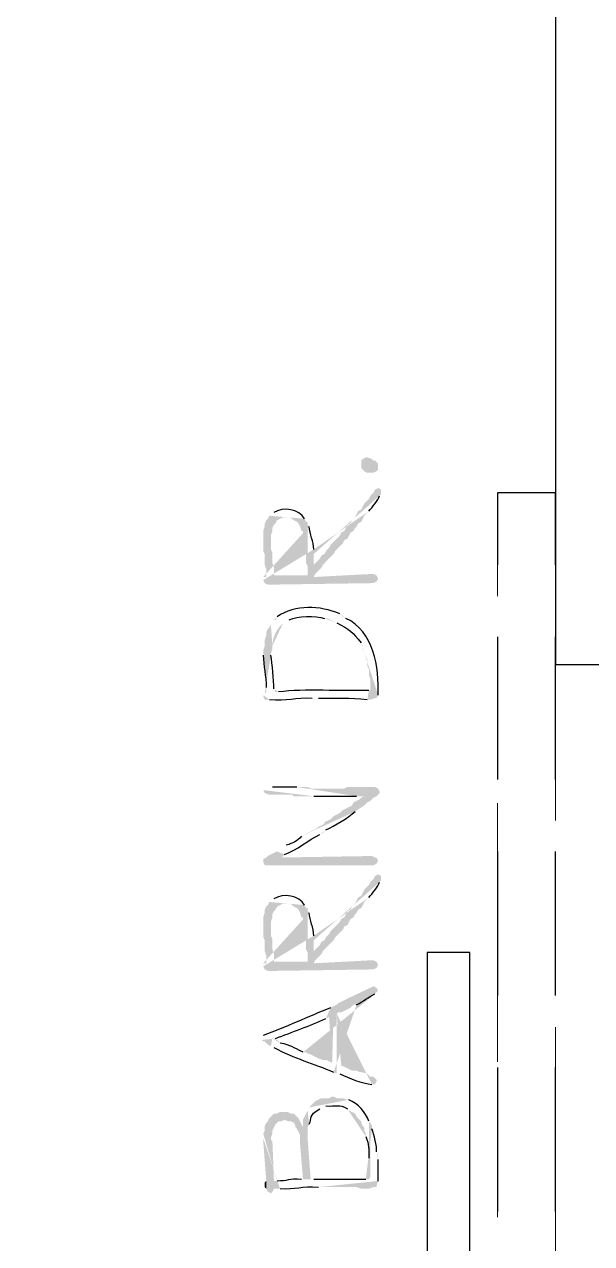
# Model space of a CAD drawing. Header units: inches. Extents: x -167 to 6071, y -6287 to -2731.
# Drawn here: x 404.92 to 424.68, y -6010.97 to -5968.55 of the extents above; entities that cross this region are included whole.
import ezdxf

# ---------------------------------------------------------------- set-up
doc = ezdxf.new("R2010")
doc.units = ezdxf.units.IN
doc.header["$LTSCALE"] = 96
doc.header["$MEASUREMENT"] = 0
doc.linetypes.add('Dash', pattern=[0.225, 0.15, -0.075])
doc.layers.add('Doors', color=5, linetype='Continuous', lineweight=9)
doc.layers.add('PDF_Geometry', color=7, linetype='Continuous', true_color=0x4a4a4a)
doc.layers.add('PDF_Solid Fills', color=7, linetype='Continuous')

msp = doc.modelspace()

# ---------------------------------------------------------------- hatches: boundary and pattern name
at = {"layer": 'PDF_Solid Fills', "transparency": 33554559}
for points in [[(417.237, -5983.935), (417.237, -5984.042), (417.183, -5984.095), (417.077, -5984.149), (416.863, -5984.149), (416.757, -5984.095), (416.65, -5983.989), (416.65, -5983.722), (416.703, -5983.669), (416.81, -5983.615), (416.863, -5983.615), (417.023, -5983.669), (417.077, -5983.722), (417.13, -5983.722), (417.237, -5983.829)], [(413.237, -5986.442), (413.237, -5986.869), (413.29, -5986.975), (413.29, -5987.349), (413.343, -5987.509), (413.343, -5987.775), (413.397, -5985.749), (413.343, -5985.802), (413.29, -5985.909), (413.29, -5986.015), (413.237, -5986.175), (413.237, -5986.282)], [(413.237, -5997.695), (413.29, -5997.802), (417.077, -5997.802), (417.183, -5997.749), (417.237, -5997.642), (417.183, -5997.535), (417.13, -5997.535), (417.023, -5997.482), (413.823, -5997.535), (413.717, -5997.322), (413.397, -5997.482), (413.343, -5997.535), (413.237, -5997.589)], [(413.237, -5999.882), (413.237, -6000.309), (413.29, -6000.415), (413.29, -6000.789), (413.343, -6000.949), (413.343, -6001.215), (413.397, -5999.189), (413.343, -5999.242), (413.29, -5999.349), (413.29, -5999.455), (413.237, -5999.615), (413.237, -5999.722)], [(413.503, -6006.549), (413.503, -6007.295), (413.557, -6007.135), (413.557, -6007.029), (413.663, -6006.815), (413.77, -6006.709), (413.877, -6006.709), (413.983, -6006.655), (414.09, -6006.709), (414.197, -6006.709), (414.303, -6006.762), (414.357, -6006.869), (414.357, -6006.922), (414.41, -6006.975), (414.463, -6007.082), (414.517, -6007.189), (414.517, -6007.455), (414.623, -6008.735), (414.623, -6006.655), (414.623, -6006.922), (414.57, -6006.815), (414.517, -6006.709), (414.463, -6006.602), (414.357, -6006.495), (414.303, -6006.442), (414.197, -6006.442), (414.09, -6006.389), (413.823, -6006.389), (413.717, -6006.442), (413.61, -6006.442)], [(413.29, -6008.949), (413.29, -6009.002), (413.343, -6009.055), (413.343, -6008.789), (413.29, -6008.842)]]:
    msp.add_hatch(color=256, dxfattribs=at).paths.add_polyline_path(points)
h = msp.add_hatch(color=256, dxfattribs=at)
h.paths.add_polyline_path([(414.997, -5986.815), (414.997, -5987.775), (415.05, -5987.669), (415.263, -5987.455), (415.317, -5987.349), (415.423, -5987.242), (415.53, -5987.135), (415.583, -5987.082), (415.69, -5986.975), (415.743, -5986.869), (415.85, -5986.762), (415.903, -5986.709), (416.01, -5986.602), (416.063, -5986.495), (416.17, -5986.442), (416.277, -5986.229), (416.383, -5986.175), (416.437, -5986.069), (416.49, -5986.015), (416.543, -5985.909), (416.65, -5985.855), (416.703, -5985.749), (416.757, -5985.642), (416.917, -5985.482)], flags=0)
h.paths.add_polyline_path([(417.29, -5984.949), (417.343, -5984.895), (417.343, -5984.735), (417.237, -5984.682), (417.13, -5984.735), (417.077, -5984.842), (416.97, -5984.949), (416.917, -5985.055), (416.81, -5985.162), (416.757, -5985.215), (416.703, -5985.322), (416.65, -5985.429), (416.543, -5985.482), (416.49, -5985.589), (416.437, -5985.695), (416.33, -5985.802), (416.277, -5985.909), (416.17, -5985.962), (416.063, -5986.175), (415.957, -5986.229), (415.903, -5986.335), (415.85, -5986.389), (415.743, -5986.495), (415.69, -5986.549), (415.583, -5986.655), (415.53, -5986.762), (415.423, -5986.869), (415.37, -5986.975), (415.263, -5987.029), (415.21, -5987.135), (414.997, -5987.349), (414.997, -5986.975)], flags=0)
h = msp.add_hatch(color=256, dxfattribs=at)
h.paths.add_polyline_path([(413.237, -5987.882), (413.29, -5987.989), (413.397, -5988.042), (417.023, -5987.989), (417.077, -5987.989), (417.183, -5987.935), (417.237, -5987.829), (417.183, -5987.722), (417.077, -5987.669), (417.023, -5987.669), (414.997, -5987.775), (414.997, -5986.815)], flags=0)
h.paths.add_polyline_path([(414.837, -5986.015), (414.783, -5985.962), (414.783, -5987.722), (413.61, -5987.722), (413.61, -5987.455), (413.557, -5987.295), (413.557, -5986.922), (413.503, -5986.815), (413.503, -5986.442), (413.45, -5985.642), (413.397, -5985.749), (413.343, -5987.775), (413.237, -5987.775)], flags=0)
h = msp.add_hatch(color=256, dxfattribs=at)
h.paths.add_polyline_path([(413.45, -5985.642), (413.503, -5986.442), (413.503, -5986.335), (413.557, -5986.175), (413.557, -5986.069), (413.61, -5985.962), (413.663, -5985.909), (413.717, -5985.802), (413.823, -5985.749), (413.93, -5985.695), (414.143, -5985.695), (414.25, -5985.749), (414.303, -5985.802), (414.41, -5985.855), (414.463, -5985.909), (414.517, -5986.015), (414.57, -5986.175), (414.623, -5986.175), (414.623, -5986.335), (414.677, -5986.442), (414.677, -5986.655), (414.73, -5986.762), (414.73, -5987.295), (414.783, -5987.402), (414.783, -5987.722), (414.783, -5985.855), (414.73, -5985.855), (414.677, -5985.749)], flags=0)
h.paths.add_polyline_path([(413.61, -5985.535), (413.503, -5985.589)], flags=0)
h = msp.add_hatch(color=256, dxfattribs=at)
h.paths.add_polyline_path([(413.503, -5989.429), (413.503, -5990.495), (413.503, -5990.442), (413.557, -5990.282), (413.557, -5990.175)], flags=0)
h.paths.add_polyline_path([(413.93, -5989.375, 0.210636), (413.557, -5990.175)], flags=0)
h.paths.add_polyline_path([(413.93, -5989.375), (414.143, -5989.269)], flags=0)
h.paths.add_polyline_path([(415.37, -5989.215), (415.477, -5989.215), (415.797, -5989.375)], flags=0)
h.paths.add_polyline_path([(416.65, -5990.069), (416.703, -5990.175), (416.703, -5990.282), (416.757, -5990.389), (416.81, -5990.549), (416.863, -5990.655), (416.863, -5990.869), (416.917, -5990.975), (416.917, -5991.189), (416.97, -5991.349), (416.97, -5992.042), (417.13, -5991.989), (417.183, -5991.989), (417.237, -5991.882)], flags=0)
h.paths.add_polyline_path([(416.117, -5989.215), (416.01, -5989.162), (416.01, -5989.109), (415.903, -5989.055)], flags=0)
h.paths.add_polyline_path([(413.717, -5989.162), (413.663, -5989.269), (413.61, -5989.269), (413.557, -5989.322)], flags=0)
h = msp.add_hatch(color=256, dxfattribs=at)
h.paths.add_polyline_path([(413.237, -5991.882), (413.237, -5991.935), (413.29, -5992.042), (413.45, -5992.042)], flags=0)
h.paths.add_polyline_path([(414.943, -5991.989), (415.157, -5991.989)], flags=0)
h.paths.add_polyline_path([(416.863, -5992.042), (416.97, -5992.042), (416.97, -5991.722), (416.917, -5991.722)], flags=0)
h.paths.add_polyline_path([(413.77, -5991.775), (413.663, -5991.775), (413.61, -5991.669)], flags=0)
h.paths.add_polyline_path([(413.503, -5990.495), (413.503, -5989.429), (413.45, -5989.535), (413.397, -5989.589), (413.343, -5991.775), (413.29, -5991.829)], flags=0)
h = msp.add_hatch(color=256, dxfattribs=at)
h.paths.add_polyline_path([(413.237, -5990.442), (413.237, -5990.495)], flags=0)
h.paths.add_polyline_path([(413.343, -5991.615), (413.343, -5991.775), (413.397, -5989.589), (413.343, -5989.695), (413.343, -5989.802), (413.29, -5989.962), (413.29, -5990.175), (413.237, -5990.335)], flags=0)
h = msp.add_hatch(color=256, dxfattribs=at)
h.paths.add_polyline_path([(413.237, -5995.189), (413.29, -5995.295), (413.45, -5995.349), (414.25, -5995.349), (414.303, -5995.402), (414.997, -5995.402)], flags=0)
h.paths.add_polyline_path([(416.49, -5995.402), (416.757, -5995.402), (416.757, -5995.722), (416.863, -5995.615), (416.97, -5995.562), (417.077, -5995.455), (417.183, -5995.402), (417.237, -5995.349), (417.29, -5995.295), (417.29, -5995.242), (417.237, -5995.135), (417.13, -5995.082), (416.17, -5995.082), (416.063, -5995.135), (414.89, -5995.135), (414.783, -5995.082), (414.41, -5995.082)], flags=0)
h.paths.add_polyline_path([(413.557, -5995.082), (413.29, -5995.082)], flags=0)
h = msp.add_hatch(color=256, dxfattribs=at)
h.paths.add_polyline_path([(413.717, -5997.322), (413.823, -5997.535), (413.877, -5997.535), (413.983, -5997.429)], flags=0)
h.paths.add_polyline_path([(415.21, -5996.735), (415.317, -5996.682), (415.423, -5996.575)], flags=0)
h.paths.add_polyline_path([(416.437, -5995.935), (416.757, -5995.722), (416.757, -5995.402), (416.65, -5995.455), (416.597, -5995.509), (416.383, -5995.615), (416.33, -5995.722), (416.01, -5995.882), (415.903, -5995.989), (415.69, -5996.095), (415.583, -5996.202), (415.37, -5996.309), (415.37, -5996.362), (415.263, -5996.415), (415.157, -5996.469), (415.103, -5996.522), (414.57, -5996.789)], flags=0)
h.paths.add_polyline_path([(414.037, -5997.109), (413.823, -5997.215)], flags=0)
h = msp.add_hatch(color=256, dxfattribs=at)
h.paths.add_polyline_path([(414.997, -6000.255), (414.997, -6001.215), (415.05, -6001.109), (415.157, -6001.002), (415.263, -6000.895), (415.317, -6000.789), (415.423, -6000.682), (415.53, -6000.575), (415.583, -6000.522), (415.69, -6000.415), (415.743, -6000.309), (415.85, -6000.202), (415.903, -6000.149), (416.01, -6000.042), (416.063, -5999.935), (416.17, -5999.882), (416.277, -5999.669), (416.383, -5999.615), (416.437, -5999.509), (416.49, -5999.455), (416.543, -5999.349), (416.65, -5999.295), (416.703, -5999.189), (416.757, -5999.082), (416.917, -5998.922)], flags=0)
h.paths.add_polyline_path([(417.29, -5998.389), (417.343, -5998.335), (417.343, -5998.175), (417.237, -5998.122), (417.13, -5998.175), (417.077, -5998.282), (416.97, -5998.389), (416.917, -5998.495), (416.81, -5998.602), (416.757, -5998.655), (416.703, -5998.762), (416.65, -5998.869), (416.543, -5998.922), (416.49, -5999.029), (416.437, -5999.135), (416.33, -5999.242), (416.277, -5999.349), (416.17, -5999.402), (416.063, -5999.615), (415.957, -5999.669), (415.903, -5999.775), (415.85, -5999.829), (415.743, -5999.935), (415.69, -5999.989), (415.583, -6000.095), (415.53, -6000.202), (415.423, -6000.309), (415.37, -6000.415), (415.263, -6000.469), (415.21, -6000.575), (414.997, -6000.789), (414.997, -6000.415)], flags=0)
h = msp.add_hatch(color=256, dxfattribs=at)
h.paths.add_polyline_path([(413.237, -6001.322), (413.29, -6001.429), (413.397, -6001.482), (417.023, -6001.429), (417.077, -6001.429), (417.183, -6001.375), (417.237, -6001.269), (417.183, -6001.162), (417.077, -6001.109), (417.023, -6001.109), (414.997, -6001.215), (414.997, -6000.255)], flags=0)
h.paths.add_polyline_path([(414.837, -5999.455), (414.783, -5999.402), (414.783, -6001.162), (413.61, -6001.162), (413.61, -6000.895), (413.557, -6000.735), (413.557, -6000.362), (413.503, -6000.255), (413.503, -5999.882), (413.45, -5999.082), (413.397, -5999.189), (413.343, -6001.215), (413.237, -6001.215)], flags=0)
h = msp.add_hatch(color=256, dxfattribs=at)
h.paths.add_polyline_path([(413.45, -5999.082), (413.503, -5999.882), (413.503, -5999.775), (413.557, -5999.615), (413.557, -5999.509), (413.61, -5999.402), (413.663, -5999.349), (413.717, -5999.242), (413.93, -5999.135), (414.143, -5999.135), (414.25, -5999.189), (414.303, -5999.242), (414.41, -5999.295), (414.463, -5999.349), (414.517, -5999.455), (414.57, -5999.615), (414.623, -5999.615), (414.623, -5999.775), (414.677, -5999.882), (414.677, -6000.095), (414.73, -6000.202), (414.73, -6000.735), (414.783, -6000.842), (414.783, -6001.162), (414.783, -5999.295), (414.73, -5999.295), (414.677, -5999.189)], flags=0)
h.paths.add_polyline_path([(413.61, -5998.975), (413.503, -5999.029)], flags=0)
h = msp.add_hatch(color=256, dxfattribs=at)
h.paths.add_polyline_path([(413.503, -6004.095), (413.61, -6004.149)], flags=0)
h.paths.add_polyline_path([(415.69, -6005.002), (415.797, -6005.055), (415.797, -6002.975), (415.85, -6002.922), (415.957, -6002.922), (416.063, -6002.869), (416.17, -6002.815), (416.277, -6002.762), (416.383, -6002.655), (416.49, -6002.655)], flags=0)
h.paths.add_polyline_path([(417.13, -6002.282), (417.183, -6002.229), (417.237, -6002.175), (417.183, -6002.069), (417.077, -6002.015), (416.063, -6002.495), (415.85, -6002.602), (415.797, -6002.655), (415.69, -6002.709), (415.637, -6004.682), (415.423, -6004.575), (415.317, -6004.575), (415.157, -6004.522), (414.943, -6004.415), (414.837, -6004.362), (414.783, -6004.362), (414.73, -6004.309), (414.623, -6004.309)], flags=0)
h.paths.add_polyline_path([(413.823, -6003.989), (413.717, -6003.882), (413.557, -6003.829)], flags=0)
h = msp.add_hatch(color=256, dxfattribs=at)
h.paths.add_polyline_path([(413.183, -6003.882), (413.237, -6003.935), (413.29, -6003.935), (413.397, -6004.042), (413.503, -6004.095), (413.557, -6003.829), (413.663, -6003.829)], flags=0)
h.paths.add_polyline_path([(415.423, -6003.135), (415.53, -6003.082), (415.637, -6004.682), (415.69, -6002.709), (415.583, -6002.762)], flags=0)
h.paths.add_polyline_path([(413.237, -6003.722), (413.183, -6003.775)], flags=0)
h = msp.add_hatch(color=256, dxfattribs=at)
h.paths.add_polyline_path([(415.797, -6005.055), (415.903, -6005.055)], flags=0)
h.paths.add_polyline_path([(417.023, -6005.429), (417.13, -6005.429), (417.183, -6005.322), (417.183, -6005.269), (417.13, -6005.215), (417.077, -6005.162), (416.97, -6005.162), (416.863, -6005.055), (416.65, -6005.002), (416.597, -6005.002), (416.49, -6004.949), (416.33, -6004.949), (416.01, -6004.789), (415.957, -6004.789), (415.797, -6002.975)], flags=0)
h = msp.add_hatch(color=256, dxfattribs=at)
h.paths.add_polyline_path([(414.783, -6006.335), (414.783, -6007.135), (414.783, -6006.922), (414.837, -6006.815)], flags=0)
h.paths.add_polyline_path([(415.21, -6006.282), (415.423, -6006.175)], flags=0)
h.paths.add_polyline_path([(416.17, -6006.282), (416.223, -6006.335), (416.437, -6006.442), (416.49, -6006.549), (416.65, -6006.709), (416.65, -6006.762), (416.703, -6006.869), (416.757, -6006.922), (416.757, -6007.029), (416.81, -6007.135), (416.81, -6007.242)], flags=0)
h.paths.add_polyline_path([(416.917, -6007.989), (416.917, -6008.095), (416.97, -6008.255), (416.97, -6008.415), (416.97, -6006.762), (416.917, -6006.709)], flags=0)
h.paths.add_polyline_path([(416.223, -6005.962), (416.17, -6005.962), (416.01, -6005.909), (415.797, -6005.909), (415.69, -6005.855), (415.637, -6005.855), (415.53, -6005.909), (415.263, -6005.909), (415.05, -6006.015), (414.837, -6006.229)], flags=0)
h = msp.add_hatch(color=256, dxfattribs=at)
h.paths.add_polyline_path([(413.237, -6007.295), (413.237, -6007.402), (413.343, -6008.789), (413.343, -6009.055), (413.397, -6009.162), (413.503, -6009.215), (413.557, -6009.162), (413.61, -6009.055), (413.823, -6009.055)], flags=0)
h.paths.add_polyline_path([(415.157, -6009.002), (416.49, -6009.002), (416.65, -6009.055), (416.917, -6009.055), (417.077, -6009.002), (417.183, -6009.002), (417.183, -6008.949), (417.237, -6008.789)], flags=0)
h.paths.add_polyline_path([(417.237, -6008.042), (417.237, -6007.935), (417.183, -6007.775)], flags=0)
h.paths.add_polyline_path([(417.023, -6006.975), (417.023, -6006.869), (416.97, -6006.762), (416.97, -6008.629), (416.917, -6008.735), (416.81, -6008.735)], flags=0)
h.paths.add_polyline_path([(414.997, -6008.735), (414.89, -6008.735), (414.783, -6007.295), (414.783, -6006.335), (414.623, -6006.655), (414.623, -6008.735), (414.57, -6008.735)], flags=0)
h.paths.add_polyline_path([(413.717, -6008.789), (413.61, -6008.789), (413.557, -6007.402), (413.503, -6007.349), (413.503, -6006.549), (413.45, -6006.602), (413.397, -6006.709), (413.343, -6006.762), (413.29, -6006.869), (413.29, -6007.029), (413.237, -6007.135)], flags=0)

# ---------------------------------------------------------------- linework, layer by layer
at = {"layer": 'Doors', "linetype": 'Dash', "ltscale": 0.25, "transparency": 33554687}
msp.add_lwpolyline([(421.397, -5984.842), (421.397, -6044.842), (423.423, -6044.842), (423.423, -5984.842)], close=True, dxfattribs=at)
at = {"layer": 'Doors', "transparency": 33554687}
msp.add_lwpolyline([(420.437, -6000.842), (418.943, -6000.842), (418.943, -6028.842), (420.437, -6028.842)], close=True, dxfattribs=at)
at = {"layer": 'PDF_Geometry', "color": 7}
msp.add_lwpolyline([(408.97, -5876.095), (423.423, -5876.095), (423.423, -5990.815), (426.943, -5990.815), (426.943, -5961.109), (486.943, -5961.109), (486.943, -6048.575), (426.943, -6048.575), (426.943, -6018.815), (423.423, -6018.815), (423.423, -6048.575), (404.917, -6048.575), (404.917, -6052.042), (486.943, -6052.042), (486.943, -6070.069), (496.917, -6070.069), (496.917, -5997.589), (510.143, -5997.589), (510.143, -5994.069)], dxfattribs=at)
at = {"layer": 'PDF_Geometry'}
for points in [[(423.423, -5987.349), (423.423, -5984.842), (421.397, -5984.842), (421.397, -5987.349)], [(421.397, -5989.855), (421.397, -5994.815)], [(423.423, -5994.815), (423.423, -5989.855)], [(421.397, -5997.322), (421.397, -6002.335)], [(423.423, -6002.335), (423.423, -5997.322)], [(421.397, -6004.842), (421.397, -6009.855)], [(423.423, -6009.855), (423.423, -6004.842)]]:
    msp.add_lwpolyline(points, dxfattribs=at)
msp.add_lwpolyline([(420.437, -6000.842), (418.943, -6000.842), (418.943, -6028.842), (420.437, -6028.842)], close=True, dxfattribs=at)
for points in [[(416.917, -5985.482), (417.028, -5985.367), (417.238, -5985.099), (417.29, -5984.949)], [(414.677, -5985.749), (414.498, -5985.411), (413.922, -5985.319), (413.61, -5985.535)], [(414.997, -5986.815), (414.99, -5986.536), (414.858, -5986.287), (414.837, -5986.015)], [(415.903, -5989.055), (415.203, -5988.768), (414.364, -5988.722), (413.717, -5989.162)], [(414.143, -5989.269), (414.421, -5989.129), (415.068, -5989.119), (415.37, -5989.215)], [(415.797, -5989.375), (416.239, -5989.577), (416.349, -5989.701), (416.65, -5990.069)], [(417.237, -5991.882), (417.279, -5990.929), (417.078, -5989.642), (416.117, -5989.215)], [(413.237, -5990.495), (413.248, -5990.872), (413.334, -5991.238), (413.343, -5991.615)], [(413.61, -5991.669), (413.607, -5991.354), (413.547, -5990.806), (413.503, -5990.495)], [(413.45, -5992.042), (414.07, -5992.082), (414.351, -5991.96), (414.943, -5991.989)], [(416.917, -5991.722), (415.941, -5991.751), (414.693, -5991.659), (413.77, -5991.775)], [(415.157, -5991.989), (415.759, -5991.999), (416.265, -5991.953), (416.863, -5992.042)], [(414.41, -5995.082), (414.126, -5995.082), (413.841, -5995.082), (413.557, -5995.082)], [(414.997, -5995.402), (415.494, -5995.402), (415.992, -5995.402), (416.49, -5995.402)], [(415.423, -5996.575), (415.718, -5996.429), (416.204, -5996.154), (416.437, -5995.935)], [(413.983, -5997.429), (414.418, -5997.282), (414.795, -5996.919), (415.21, -5996.735)], [(414.57, -5996.789), (414.396, -5996.991), (414.289, -5997.023), (414.037, -5997.109)], [(416.917, -5998.922), (417.028, -5998.807), (417.238, -5998.539), (417.29, -5998.389)], [(414.677, -5999.189), (414.498, -5998.851), (413.921, -5998.759), (413.61, -5998.975)], [(414.997, -6000.255), (414.99, -5999.976), (414.858, -5999.727), (414.837, -5999.455)], [(416.49, -6002.655), (416.717, -6002.539), (416.902, -6002.397), (417.13, -6002.282)], [(415.583, -6002.762), (414.796, -6003.07), (414.035, -6003.439), (413.237, -6003.722)], [(413.663, -6003.829), (414.238, -6003.611), (414.862, -6003.392), (415.423, -6003.135)], [(413.61, -6004.149), (414.322, -6004.521), (414.982, -6004.704), (415.69, -6005.002)], [(414.623, -6004.309), (414.244, -6004.127), (414.243, -6004.078), (413.823, -6003.989)], [(415.903, -6005.055), (416.239, -6005.229), (416.669, -6005.38), (417.023, -6005.429)], [(416.917, -6006.709), (416.79, -6006.386), (416.546, -6006.098), (416.223, -6005.962)], [(414.837, -6006.815), (414.963, -6006.604), (414.784, -6006.512), (415.21, -6006.282)], [(415.423, -6006.175), (415.795, -6006.204), (415.874, -6006.095), (416.17, -6006.282)], [(416.81, -6007.242), (416.927, -6007.514), (416.923, -6007.696), (416.917, -6007.989)], [(417.183, -6007.775), (417.214, -6007.591), (417.092, -6007.157), (417.023, -6006.975)], [(417.237, -6008.789), (417.237, -6008.54), (417.237, -6008.291), (417.237, -6008.042)], [(414.57, -6008.735), (414.11, -6008.699), (414.085, -6008.797), (413.717, -6008.789)], [(413.823, -6009.055), (414.348, -6009.077), (414.585, -6008.961), (415.157, -6009.002)], [(416.81, -6008.735), (416.206, -6008.735), (415.601, -6008.735), (414.997, -6008.735)]]:
    msp.add_open_spline(points, degree=3, dxfattribs=at)

doc.saveas('drawing.dxf')
